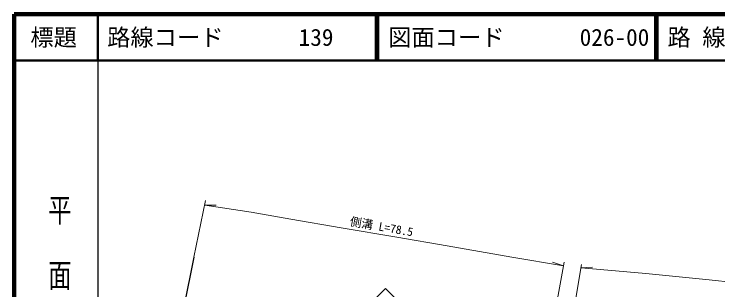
# Model space of a CAD drawing. Units: millimetres, scale not verified. Extents: x 40000 to 680000, y 20000 to 380000.
# Drawn here: x 40000 to 191224, y 320729 to 380000 of the extents above; entities that cross this region are included whole.
import ezdxf
from ezdxf.enums import TextEntityAlignment as Align

# ---------------------------------------------------------------- set-up
doc = ezdxf.new("R2010")
doc.units = ezdxf.units.MM
doc.header["$LTSCALE"] = 1000
for name, color, linetype, lineweight in [('M-BMK-OTRS', 5, 'Continuous', 25), ('M-STR-HTXT', 7, 'Continuous', 13), ('M-STR-STRC', 7, 'Continuous', 25), ('M-TTL', 2, 'Continuous', 140), ('M-TTL-BAND', 7, 'Continuous', 25), ('M-TTL-LINE', 7, 'Continuous', 50)]:
    doc.layers.add(name, color=color, linetype=linetype, lineweight=lineweight)
doc.layers.add('M-TTL-TXT', color=7, linetype='Continuous')
doc.styles.add('@ＭＳ ゴシック', font='')
doc.styles.add('ＭＳ ゴシック', font='')
doc.styles.get('@ＭＳ ゴシック').set_extended_font_data('@MS Gothic')
doc.styles.get('ＭＳ ゴシック').set_extended_font_data('MS Gothic')

msp = doc.modelspace()

# ---------------------------------------------------------------- linework, layer by layer
at = {"layer": 'M-BMK-OTRS'}
msp.add_line((78599, 327753), (67287, 270866), dxfattribs=at)
at = {"layer": 'M-STR-HTXT'}
for p, q in [((78599, 327753), (81155, 339915)), ((80949, 338935), (83404, 338973)), ((80949, 338935), (90921, 337450)), ((90921, 337450), (99457, 335966)), ((99457, 335966), (110293, 334073)), ((110293, 334073), (122220, 332043)), ((122220, 332043), (133073, 330186)), ((133073, 330186), (146936, 327772)), ((146936, 327772), (158050, 325927)), ((154885, 308868), (158198, 326721)), ((158050, 325927), (155717, 326691)), ((158934, 308394), (161945, 326156)), ((161824, 325443), (164273, 325609)), ((161824, 325443), (175763, 324256)), ((175763, 324256), (189345, 322867)), ((189345, 322867), (199496, 321776))]:
    msp.add_line(p, q, dxfattribs=at)
at = {"layer": 'M-STR-STRC'}
for p in [(115303, 316508), (124303, 316508)]:
    msp.add_line(p, (119803, 321008), dxfattribs=at)
at = {"layer": 'M-TTL'}
for p, q in [((40000, 380000), (40000, 20000)), ((680000, 380000), (40000, 380000))]:
    msp.add_line(p, q, dxfattribs=at)
at = {"layer": 'M-TTL-BAND'}
msp.add_line((58000, 370000), (58000, 20000), dxfattribs=at)
at = {"layer": 'M-TTL-LINE'}
for p, q in [((58000, 380000), (58000, 370000)), ((117750, 380000), (117750, 370000)), ((118250, 380000), (118250, 370000)), ((177750, 380000), (177750, 370000)), ((178250, 380000), (178250, 370000)), ((40000, 370000), (680000, 370000))]:
    msp.add_line(p, q, dxfattribs=at)

# ---------------------------------------------------------------- texts
at = {"layer": 'M-STR-HTXT', "style": 'ＭＳ ゴシック'}
msp.add_text('側溝 L=78.5', height=1833, rotation=350.138, dxfattribs=at).set_placement((111941, 334042), align=Align.BOTTOM_LEFT)
at = {"layer": 'M-TTL-BAND', "style": '@ＭＳ ゴシック', "width": 1.4}
msp.add_text('平  面  図', height=3666, rotation=270, dxfattribs=at).set_placement((49777, 306475), align=Align.MIDDLE_RIGHT)
at = {"layer": 'M-TTL-TXT', "style": 'ＭＳ ゴシック'}
msp.add_text('標題', height=3666, dxfattribs=at).set_placement((48500, 375000), align=Align.MIDDLE_CENTER)
for s, p in [('路線コード', (60000, 375000)), ('139', (101142, 375000)), ('図面コード', (120380, 375000)), ('026-00', (161521, 375000)), ('路 線 名', (180380, 375000))]:
    msp.add_text(s, height=3666, dxfattribs=at).set_placement(p, align=Align.MIDDLE_LEFT)

doc.saveas('drawing.dxf')
